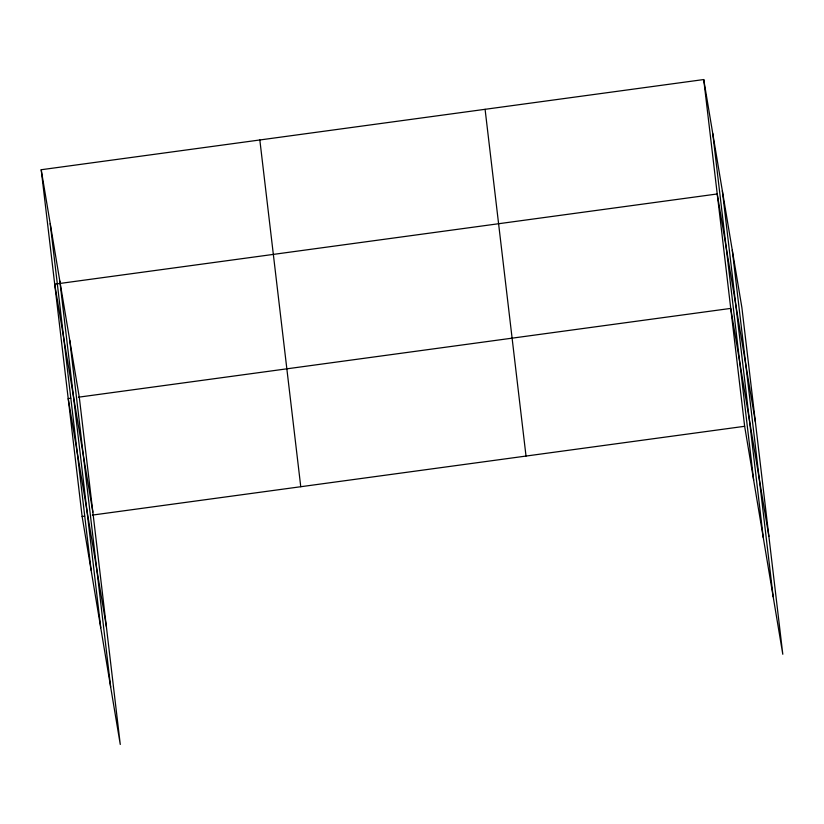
<?xml version="1.0" encoding="UTF-8"?>
<svg xmlns="http://www.w3.org/2000/svg" width="824" height="824" viewBox="0 0 824 824"><rect width="100%" height="100%" fill="white"/><g stroke="black" fill="none" stroke-linecap="round" stroke-linejoin="round"><path stroke-width="1.24" d="M41.2 169.734L79.351 397.704L120.273 744.453L82.122 516.483L41.2 169.734L703.727 79.547L741.878 307.517L782.8 654.266L744.649 426.296L703.727 79.547M70.751 398.25L68.207 398.589L106.358 626.559M78.383 397.209L730.734 308.403L768.885 536.373M82.122 516.483L84.666 516.143M92.298 515.103L744.649 426.296M755.381 421.94L717.23 193.97L54.703 284.167L92.855 512.126M732.258 250.043L773.18 596.792M722.349 190.838L763.271 537.588M712.729 133.364L753.661 480.114M485.089 109.314L526.021 456.063M259.838 139.977L300.76 486.727M69.731 340.24L110.663 686.979M59.822 281.025L100.755 627.775M50.202 223.562L91.134 570.301"/></g></svg>
